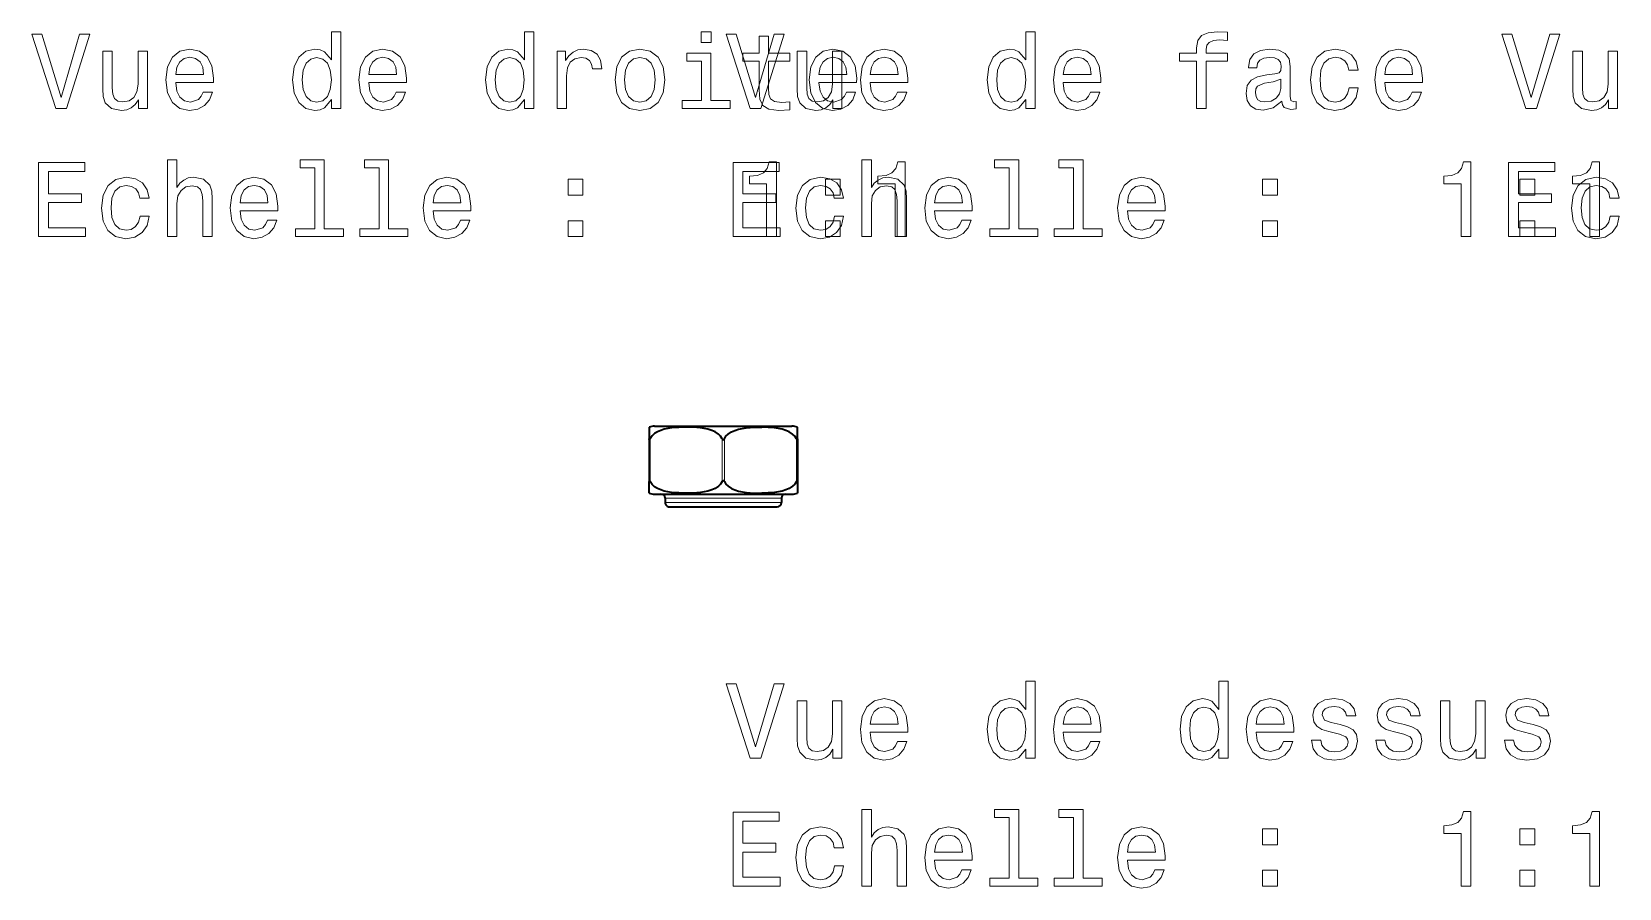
# Model space of a CAD drawing. Extents: x 560 to 713, y 368 to 459.
# Drawn here: x 561.9 to 636.8, y 367.8 to 408.2 of the extents above; entities that cross this region are included whole.
import ezdxf

# ---------------------------------------------------------------- set-up
doc = ezdxf.new("R2010")
doc.units = 0

msp = doc.modelspace()

# ---------------------------------------------------------------- linework, layer by layer
at = {"color": 7, "lineweight": 35, "ltscale": 0.013631}
for p, q in [((591, 389.581), (591, 389.035)), ((598, 389.035), (598, 389.581)), ((591, 386.466), (591, 387.012)), ((598, 387.012), (598, 386.466))]:
    msp.add_line(p, q, dxfattribs=at)
at = {"color": 7, "lineweight": 35, "ltscale": 0.050592}
for p, q in [((591, 389.035), (591, 387.012)), ((598, 389.035), (598, 387.012))]:
    msp.add_line(p, q, dxfattribs=at)
at = {"color": 7, "lineweight": 13, "ltscale": 0.050592}
for p, q in [((591.05, 389.035), (591.05, 387.012)), ((594.45, 389.035), (594.45, 387.012)), ((594.55, 389.035), (594.55, 387.012)), ((597.95, 389.035), (597.95, 387.012))]:
    msp.add_line(p, q, dxfattribs=at)
at = {"color": 7, "lineweight": 35, "ltscale": 0.123199}
for p, q in [((591.259, 389.624), (596.187, 389.624)), ((591.259, 386.424), (596.187, 386.424))]:
    msp.add_line(p, q, dxfattribs=at)
at = {"color": 7, "lineweight": 35, "ltscale": 0.038873}
for p, q in [((596.187, 389.624), (597.741, 389.624)), ((596.187, 386.424), (597.741, 386.424))]:
    msp.add_line(p, q, dxfattribs=at)
at = {"color": 7, "lineweight": 13, "ltscale": 0.035677}
for p, q in [((591.759, 386.224), (593.186, 386.224)), ((591.759, 386.024), (593.186, 386.024))]:
    msp.add_line(p, q, dxfattribs=at)
at = {"color": 7, "lineweight": 35, "ltscale": 0.005}
for p, q in [((591.759, 386.224), (591.759, 386.024)), ((597.241, 386.224), (597.241, 386.024))]:
    msp.add_line(p, q, dxfattribs=at)
at = {"color": 7, "lineweight": 13, "ltscale": 0.101393}
for p, q in [((593.186, 386.224), (597.241, 386.224)), ((593.186, 386.024), (597.241, 386.024))]:
    msp.add_line(p, q, dxfattribs=at)
at = {"color": 7, "lineweight": 35, "ltscale": 0.033075}
msp.add_line((591.959, 385.824), (593.282, 385.824), dxfattribs=at)
at = {"color": 7, "lineweight": 35, "ltscale": 0.093997}
msp.add_line((593.282, 385.824), (597.041, 385.824), dxfattribs=at)
at = {"color": 7, "lineweight": 13}
for points in [[(564.119, 408.122), (563.242, 405.142), (562.339, 408.122), (561.86, 408.122), (562.989, 404.617), (563.494, 404.617), (564.598, 408.122)], [(576.006, 405.036), (576.006, 404.617), (576.45, 404.617), (576.45, 408.238), (576.011, 408.238), (576.011, 406.912), (575.673, 407.295), (575.466, 407.386), (575.229, 407.421), (574.801, 407.321), (574.468, 407.038), (574.251, 406.584), (574.175, 405.974), (574.251, 405.364), (574.468, 404.905), (574.801, 404.617), (575.229, 404.522), (575.466, 404.557), (575.678, 404.648)], [(585.114, 405.036), (585.114, 404.617), (585.558, 404.617), (585.558, 408.238), (585.119, 408.238), (585.119, 406.912), (584.781, 407.295), (584.574, 407.386), (584.337, 407.421), (583.909, 407.321), (583.576, 407.038), (583.359, 406.584), (583.283, 405.974), (583.359, 405.364), (583.576, 404.905), (583.909, 404.617), (584.337, 404.522), (584.574, 404.557), (584.786, 404.648)], [(593.93, 408.238), (593.461, 408.238), (593.461, 407.734), (593.93, 407.734)], [(596.896, 408.122), (596.018, 405.142), (595.115, 408.122), (594.636, 408.122), (595.766, 404.617), (596.27, 404.617), (597.375, 408.122)], [(596.189, 406.857), (596.189, 405.5), (596.219, 405.061), (596.36, 404.759), (596.643, 404.582), (597.122, 404.522), (597.646, 404.547), (597.646, 404.93), (597.263, 404.9), (596.915, 404.94), (596.729, 405.066), (596.648, 405.278), (596.633, 405.576), (596.633, 406.857), (597.646, 406.857), (597.646, 407.235), (596.633, 407.235), (596.633, 408.027), (596.189, 408.027), (596.189, 407.235), (595.422, 407.235), (595.422, 406.857)], [(608.782, 405.036), (608.782, 404.617), (609.226, 404.617), (609.226, 408.238), (608.787, 408.238), (608.787, 406.912), (608.45, 407.295), (608.243, 407.386), (608.006, 407.421), (607.577, 407.321), (607.244, 407.038), (607.027, 406.584), (606.952, 405.974), (607.027, 405.364), (607.244, 404.905), (607.577, 404.617), (608.006, 404.522), (608.243, 404.557), (608.455, 404.648)], [(616.841, 406.857), (616.841, 404.617), (617.285, 404.617), (617.285, 406.857), (618.294, 406.857), (618.294, 407.235), (617.285, 407.235), (617.285, 407.401), (617.321, 407.603), (617.437, 407.739), (617.633, 407.82), (617.916, 407.85), (618.294, 407.83), (618.294, 408.213), (617.815, 408.238), (617.381, 408.193), (617.079, 408.057), (616.897, 407.82), (616.841, 407.482), (616.841, 407.235), (616.03, 407.235), (616.03, 406.857)], [(633.507, 408.122), (632.63, 405.142), (631.727, 408.122), (631.248, 408.122), (632.377, 404.617), (632.882, 404.617), (633.986, 408.122)], [(567.322, 407.326), (566.878, 407.326), (566.878, 405.762), (566.827, 405.399), (566.681, 405.137), (566.454, 404.975), (566.157, 404.925), (565.92, 404.965), (565.768, 405.086), (565.682, 405.293), (565.662, 405.586), (565.662, 407.326), (565.219, 407.326), (565.219, 405.545), (565.234, 405.187), (565.329, 404.89), (565.622, 404.617), (566.091, 404.522), (566.343, 404.557), (566.56, 404.648), (566.747, 404.804), (566.898, 405.031), (566.898, 404.617), (567.322, 404.617)], [(568.658, 405.843), (570.433, 405.843), (570.438, 406.05), (570.358, 406.63), (570.136, 407.063), (569.783, 407.326), (569.314, 407.421), (568.855, 407.321), (568.502, 407.038), (568.275, 406.579), (568.194, 405.974), (568.27, 405.354), (568.497, 404.9), (568.845, 404.617), (569.299, 404.522), (569.692, 404.587), (570.015, 404.759), (570.252, 405.031), (570.388, 405.394), (569.949, 405.394), (569.858, 405.192), (569.727, 405.041), (569.354, 404.92), (569.067, 404.975), (568.85, 405.152), (568.708, 405.439), (568.658, 405.828)], [(568.658, 406.216), (568.714, 406.564), (568.85, 406.821), (569.056, 406.978), (569.329, 407.033), (569.596, 406.978), (569.803, 406.821), (569.929, 406.564), (569.974, 406.216)], [(575.305, 407.023), (575.597, 406.952), (575.819, 406.756), (575.951, 406.428), (576.001, 405.974), (575.951, 405.515), (575.819, 405.187), (575.597, 404.986), (575.305, 404.92), (575.028, 404.986), (574.816, 405.187), (574.675, 405.52), (574.629, 405.974), (574.675, 406.423), (574.816, 406.751), (575.028, 406.952)], [(577.766, 405.843), (579.541, 405.843), (579.546, 406.05), (579.466, 406.63), (579.244, 407.063), (578.891, 407.326), (578.422, 407.421), (577.963, 407.321), (577.61, 407.038), (577.383, 406.579), (577.302, 405.974), (577.378, 405.354), (577.605, 404.9), (577.953, 404.617), (578.407, 404.522), (578.8, 404.587), (579.123, 404.759), (579.36, 405.031), (579.496, 405.394), (579.057, 405.394), (578.966, 405.192), (578.835, 405.041), (578.462, 404.92), (578.175, 404.975), (577.958, 405.152), (577.817, 405.439), (577.766, 405.828)], [(577.766, 406.216), (577.822, 406.564), (577.958, 406.821), (578.164, 406.978), (578.437, 407.033), (578.704, 406.978), (578.911, 406.821), (579.037, 406.564), (579.082, 406.216)], [(584.413, 407.023), (584.706, 406.952), (584.927, 406.756), (585.059, 406.428), (585.109, 405.974), (585.059, 405.515), (584.927, 405.187), (584.706, 404.986), (584.413, 404.92), (584.136, 404.986), (583.924, 405.187), (583.783, 405.52), (583.737, 405.974), (583.783, 406.423), (583.924, 406.751), (584.136, 406.952)], [(586.652, 404.617), (587.096, 404.617), (587.096, 406.166), (587.141, 406.539), (587.278, 406.806), (587.5, 406.968), (587.797, 407.023), (588.019, 406.988), (588.185, 406.887), (588.286, 406.715), (588.322, 406.483), (588.77, 406.483), (588.71, 406.892), (588.543, 407.184), (588.266, 407.361), (587.888, 407.421), (587.631, 407.381), (587.409, 407.28), (587.212, 407.109), (587.056, 406.877), (587.056, 407.326), (586.652, 407.326)], [(589.391, 405.969), (589.471, 405.354), (589.703, 404.9), (590.072, 404.617), (590.566, 404.522), (591.055, 404.617), (591.423, 404.895), (591.655, 405.349), (591.741, 405.969), (591.655, 406.584), (591.423, 407.043), (591.055, 407.321), (590.566, 407.421), (590.072, 407.321), (589.703, 407.038), (589.471, 406.584)], [(589.845, 405.974), (589.89, 406.428), (590.031, 406.756), (590.258, 406.957), (590.566, 407.028), (590.868, 406.957), (591.095, 406.761), (591.237, 406.428), (591.287, 405.974), (591.237, 405.515), (591.095, 405.182), (590.868, 404.98), (590.566, 404.915), (590.258, 404.98), (590.031, 405.182), (589.89, 405.515)], [(593.914, 404.991), (593.914, 407.235), (592.775, 407.235), (592.775, 406.857), (593.471, 406.857), (593.471, 404.991), (592.563, 404.991), (592.563, 404.617), (594.832, 404.617), (594.832, 404.991)], [(600.098, 407.326), (599.654, 407.326), (599.654, 405.762), (599.604, 405.399), (599.458, 405.137), (599.231, 404.975), (598.933, 404.925), (598.696, 404.965), (598.545, 405.086), (598.459, 405.293), (598.439, 405.586), (598.439, 407.326), (597.995, 407.326), (597.995, 405.545), (598.01, 405.187), (598.106, 404.89), (598.398, 404.617), (598.867, 404.522), (599.12, 404.557), (599.336, 404.648), (599.523, 404.804), (599.674, 405.031), (599.674, 404.617), (600.098, 404.617)], [(599.018, 405.843), (600.793, 405.843), (600.799, 406.05), (600.718, 406.63), (600.496, 407.063), (600.143, 407.326), (599.674, 407.421), (599.215, 407.321), (598.862, 407.038), (598.635, 406.579), (598.554, 405.974), (598.63, 405.354), (598.857, 404.9), (599.205, 404.617), (599.659, 404.522), (600.052, 404.587), (600.375, 404.759), (600.612, 405.031), (600.748, 405.394), (600.309, 405.394), (600.219, 405.192), (600.087, 405.041), (599.714, 404.92), (599.427, 404.975), (599.21, 405.152), (599.069, 405.439), (599.018, 405.828)], [(599.018, 406.216), (599.074, 406.564), (599.21, 406.821), (599.417, 406.978), (599.689, 407.033), (599.956, 406.978), (600.163, 406.821), (600.289, 406.564), (600.335, 406.216)], [(601.434, 405.843), (603.21, 405.843), (603.215, 406.05), (603.134, 406.63), (602.912, 407.063), (602.559, 407.326), (602.09, 407.421), (601.631, 407.321), (601.278, 407.038), (601.051, 406.579), (600.97, 405.974), (601.046, 405.354), (601.273, 404.9), (601.621, 404.617), (602.075, 404.522), (602.468, 404.587), (602.791, 404.759), (603.028, 405.031), (603.164, 405.394), (602.726, 405.394), (602.635, 405.192), (602.504, 405.041), (602.13, 404.92), (601.843, 404.975), (601.626, 405.152), (601.485, 405.439), (601.434, 405.828)], [(601.434, 406.216), (601.49, 406.564), (601.626, 406.821), (601.833, 406.978), (602.105, 407.033), (602.372, 406.978), (602.579, 406.821), (602.705, 406.564), (602.751, 406.216)], [(608.081, 407.023), (608.374, 406.952), (608.596, 406.756), (608.727, 406.428), (608.777, 405.974), (608.727, 405.515), (608.596, 405.187), (608.374, 404.986), (608.081, 404.92), (607.804, 404.986), (607.592, 405.187), (607.451, 405.52), (607.406, 405.974), (607.451, 406.423), (607.592, 406.751), (607.804, 406.952)], [(610.542, 405.843), (612.318, 405.843), (612.323, 406.05), (612.242, 406.63), (612.02, 407.063), (611.667, 407.326), (611.198, 407.421), (610.739, 407.321), (610.386, 407.038), (610.159, 406.579), (610.079, 405.974), (610.154, 405.354), (610.381, 404.9), (610.729, 404.617), (611.183, 404.522), (611.576, 404.587), (611.899, 404.759), (612.136, 405.031), (612.272, 405.394), (611.834, 405.394), (611.743, 405.192), (611.612, 405.041), (611.238, 404.92), (610.951, 404.975), (610.734, 405.152), (610.593, 405.439), (610.542, 405.828)], [(610.542, 406.216), (610.598, 406.564), (610.734, 406.821), (610.941, 406.978), (611.213, 407.033), (611.481, 406.978), (611.687, 406.821), (611.813, 406.564), (611.859, 406.216)], [(620.871, 404.97), (620.871, 404.955), (620.896, 404.784), (620.972, 404.663), (621.29, 404.567), (621.537, 404.607), (621.537, 404.95), (621.431, 404.935), (621.29, 405.001), (621.264, 405.202), (621.264, 406.604), (621.204, 406.962), (621.027, 407.215), (620.72, 407.366), (620.286, 407.421), (619.862, 407.361), (619.55, 407.189), (619.353, 406.922), (619.287, 406.569), (619.287, 406.539), (619.686, 406.539), (619.721, 406.751), (619.832, 406.902), (620.014, 406.993), (620.271, 407.028), (620.518, 407.003), (620.695, 406.927), (620.8, 406.796), (620.836, 406.615), (620.816, 406.403), (620.735, 406.297), (620.533, 406.246), (620.155, 406.206), (619.721, 406.115), (619.414, 405.954), (619.232, 405.702), (619.177, 405.328), (619.227, 404.996), (619.383, 404.749), (619.635, 404.592), (619.983, 404.537), (620.452, 404.643)], [(624.023, 406.428), (624.462, 406.428), (624.371, 406.831), (624.154, 407.149), (623.816, 407.346), (623.378, 407.421), (622.893, 407.321), (622.525, 407.038), (622.293, 406.579), (622.213, 405.964), (622.288, 405.354), (622.515, 404.9), (622.873, 404.617), (623.362, 404.522), (623.796, 404.597), (624.134, 404.809), (624.366, 405.142), (624.467, 405.586), (624.043, 405.586), (623.968, 405.303), (623.826, 405.091), (623.625, 404.96), (623.378, 404.92), (623.07, 404.986), (622.848, 405.187), (622.712, 405.515), (622.666, 405.979), (622.712, 406.433), (622.853, 406.761), (623.08, 406.962), (623.378, 407.033), (623.64, 406.988), (623.836, 406.872), (623.968, 406.68)], [(625.723, 405.843), (627.498, 405.843), (627.503, 406.05), (627.422, 406.63), (627.2, 407.063), (626.847, 407.326), (626.378, 407.421), (625.919, 407.321), (625.566, 407.038), (625.339, 406.579), (625.259, 405.974), (625.334, 405.354), (625.561, 404.9), (625.909, 404.617), (626.363, 404.522), (626.756, 404.587), (627.079, 404.759), (627.316, 405.031), (627.452, 405.394), (627.014, 405.394), (626.923, 405.192), (626.792, 405.041), (626.419, 404.92), (626.131, 404.975), (625.914, 405.152), (625.773, 405.439), (625.723, 405.828)], [(625.723, 406.216), (625.778, 406.564), (625.914, 406.821), (626.121, 406.978), (626.393, 407.033), (626.661, 406.978), (626.867, 406.821), (626.994, 406.564), (627.039, 406.216)], [(636.709, 407.326), (636.266, 407.326), (636.266, 405.762), (636.215, 405.399), (636.069, 405.137), (635.842, 404.975), (635.544, 404.925), (635.307, 404.965), (635.156, 405.086), (635.07, 405.293), (635.05, 405.586), (635.05, 407.326), (634.606, 407.326), (634.606, 405.545), (634.622, 405.187), (634.717, 404.89), (635.01, 404.617), (635.479, 404.522), (635.731, 404.557), (635.948, 404.648), (636.135, 404.804), (636.286, 405.031), (636.286, 404.617), (636.709, 404.617)], [(620.821, 405.566), (620.76, 405.303), (620.599, 405.102), (620.357, 404.97), (620.059, 404.925), (619.867, 404.95), (619.731, 405.031), (619.646, 405.172), (619.62, 405.369), (619.641, 405.545), (619.721, 405.671), (620.044, 405.813), (620.452, 405.873), (620.821, 405.994)], [(562.182, 398.571), (564.402, 398.571), (564.402, 398.994), (562.646, 398.994), (562.646, 400.179), (564.21, 400.179), (564.21, 400.598), (562.646, 400.598), (562.646, 401.647), (564.361, 401.647), (564.361, 402.071), (562.182, 402.071)], [(568.27, 398.571), (568.714, 398.571), (568.714, 400.134), (568.759, 400.492), (568.905, 400.754), (569.132, 400.916), (569.435, 400.976), (569.677, 400.926), (569.828, 400.79), (569.904, 400.563), (569.929, 400.26), (569.929, 398.571), (570.373, 398.571), (570.373, 400.351), (570.353, 400.709), (570.262, 401.006), (569.964, 401.279), (569.5, 401.375), (569.248, 401.339), (569.031, 401.243), (568.85, 401.092), (568.714, 400.885), (568.714, 402.192), (568.27, 402.192)], [(575.224, 401.818), (575.224, 398.944), (574.311, 398.944), (574.311, 398.571), (576.576, 398.571), (576.576, 398.944), (575.668, 398.944), (575.668, 402.192), (574.528, 402.192), (574.528, 401.818)], [(578.26, 401.818), (578.26, 398.944), (577.347, 398.944), (577.347, 398.571), (579.612, 398.571), (579.612, 398.944), (578.704, 398.944), (578.704, 402.192), (577.564, 402.192), (577.564, 401.818)], [(594.959, 398.571), (597.178, 398.571), (597.178, 398.994), (595.423, 398.994), (595.423, 400.179), (596.986, 400.179), (596.986, 400.598), (595.423, 400.598), (595.423, 401.647), (597.138, 401.647), (597.138, 402.071), (594.959, 402.071)], [(596.547, 398.571), (597.006, 398.571), (597.006, 402.096), (596.663, 402.096), (596.572, 401.788), (596.391, 401.581), (596.113, 401.46), (595.73, 401.42), (595.73, 401.062), (596.547, 401.062)], [(601.046, 398.571), (601.49, 398.571), (601.49, 400.134), (601.535, 400.492), (601.682, 400.754), (601.909, 400.916), (602.211, 400.976), (602.453, 400.926), (602.604, 400.79), (602.68, 400.563), (602.705, 400.26), (602.705, 398.571), (603.149, 398.571), (603.149, 400.351), (603.129, 400.709), (603.038, 401.006), (602.741, 401.279), (602.277, 401.375), (602.024, 401.339), (601.808, 401.243), (601.626, 401.092), (601.49, 400.885), (601.49, 402.192), (601.046, 402.192)], [(602.619, 398.571), (603.078, 398.571), (603.078, 402.096), (602.735, 402.096), (602.644, 401.788), (602.463, 401.581), (602.185, 401.46), (601.802, 401.42), (601.802, 401.062), (602.619, 401.062)], [(608.001, 401.818), (608.001, 398.944), (607.088, 398.944), (607.088, 398.571), (609.352, 398.571), (609.352, 398.944), (608.445, 398.944), (608.445, 402.192), (607.305, 402.192), (607.305, 401.818)], [(611.037, 401.818), (611.037, 398.944), (610.124, 398.944), (610.124, 398.571), (612.388, 398.571), (612.388, 398.944), (611.481, 398.944), (611.481, 402.192), (610.341, 402.192), (610.341, 401.818)], [(629.323, 398.571), (629.782, 398.571), (629.782, 402.096), (629.439, 402.096), (629.349, 401.788), (629.167, 401.581), (628.89, 401.46), (628.506, 401.42), (628.506, 401.062), (629.323, 401.062)], [(631.57, 398.571), (633.789, 398.571), (633.789, 398.994), (632.034, 398.994), (632.034, 400.179), (633.598, 400.179), (633.598, 400.598), (632.034, 400.598), (632.034, 401.647), (633.749, 401.647), (633.749, 402.071), (631.57, 402.071)], [(635.396, 398.571), (635.854, 398.571), (635.854, 402.096), (635.512, 402.096), (635.421, 401.788), (635.239, 401.581), (634.962, 401.46), (634.579, 401.42), (634.579, 401.062), (635.396, 401.062)], [(566.958, 400.381), (567.397, 400.381), (567.306, 400.785), (567.09, 401.102), (566.752, 401.299), (566.313, 401.375), (565.829, 401.274), (565.461, 400.991), (565.229, 400.532), (565.148, 399.917), (565.224, 399.307), (565.451, 398.853), (565.809, 398.571), (566.298, 398.475), (566.732, 398.55), (567.069, 398.762), (567.301, 399.095), (567.402, 399.539), (566.979, 399.539), (566.903, 399.256), (566.762, 399.045), (566.56, 398.913), (566.313, 398.873), (566.005, 398.939), (565.783, 399.14), (565.647, 399.468), (565.602, 399.932), (565.647, 400.386), (565.788, 400.714), (566.015, 400.916), (566.313, 400.986), (566.575, 400.941), (566.772, 400.825), (566.903, 400.633)], [(571.694, 399.796), (573.469, 399.796), (573.474, 400.003), (573.394, 400.583), (573.172, 401.017), (572.819, 401.279), (572.35, 401.375), (571.891, 401.274), (571.538, 400.991), (571.311, 400.532), (571.23, 399.927), (571.306, 399.307), (571.533, 398.853), (571.881, 398.571), (572.335, 398.475), (572.728, 398.54), (573.051, 398.712), (573.288, 398.984), (573.424, 399.347), (572.985, 399.347), (572.894, 399.145), (572.763, 398.994), (572.39, 398.873), (572.103, 398.929), (571.886, 399.105), (571.744, 399.393), (571.694, 399.781)], [(571.694, 400.169), (571.75, 400.517), (571.886, 400.774), (572.092, 400.931), (572.365, 400.986), (572.632, 400.931), (572.839, 400.774), (572.965, 400.517), (573.01, 400.169)], [(580.802, 399.796), (582.577, 399.796), (582.582, 400.003), (582.502, 400.583), (582.28, 401.017), (581.927, 401.279), (581.458, 401.375), (580.999, 401.274), (580.646, 400.991), (580.419, 400.532), (580.338, 399.927), (580.414, 399.307), (580.641, 398.853), (580.989, 398.571), (581.443, 398.475), (581.836, 398.54), (582.159, 398.712), (582.396, 398.984), (582.532, 399.347), (582.093, 399.347), (582.002, 399.145), (581.871, 398.994), (581.498, 398.873), (581.211, 398.929), (580.994, 399.105), (580.853, 399.393), (580.802, 399.781)], [(580.802, 400.169), (580.858, 400.517), (580.994, 400.774), (581.201, 400.931), (581.473, 400.986), (581.74, 400.931), (581.947, 400.774), (582.073, 400.517), (582.118, 400.169)], [(587.182, 400.527), (587.878, 400.527), (587.878, 401.279), (587.182, 401.279)], [(599.735, 400.381), (600.174, 400.381), (600.083, 400.785), (599.866, 401.102), (599.528, 401.299), (599.089, 401.375), (598.605, 401.274), (598.237, 400.991), (598.005, 400.532), (597.924, 399.917), (598, 399.307), (598.227, 398.853), (598.585, 398.571), (599.074, 398.475), (599.508, 398.55), (599.846, 398.762), (600.078, 399.095), (600.179, 399.539), (599.755, 399.539), (599.679, 399.256), (599.538, 399.045), (599.336, 398.913), (599.089, 398.873), (598.782, 398.939), (598.56, 399.14), (598.424, 399.468), (598.378, 399.932), (598.424, 400.386), (598.565, 400.714), (598.792, 400.916), (599.089, 400.986), (599.352, 400.941), (599.548, 400.825), (599.679, 400.633)], [(599.326, 400.527), (600.022, 400.527), (600.022, 401.279), (599.326, 401.279)], [(604.47, 399.796), (606.246, 399.796), (606.251, 400.003), (606.17, 400.583), (605.948, 401.017), (605.595, 401.279), (605.126, 401.375), (604.667, 401.274), (604.314, 400.991), (604.087, 400.532), (604.006, 399.927), (604.082, 399.307), (604.309, 398.853), (604.657, 398.571), (605.111, 398.475), (605.504, 398.54), (605.827, 398.712), (606.064, 398.984), (606.2, 399.347), (605.762, 399.347), (605.671, 399.145), (605.54, 398.994), (605.166, 398.873), (604.879, 398.929), (604.662, 399.105), (604.521, 399.393), (604.47, 399.781)], [(604.47, 400.169), (604.526, 400.517), (604.662, 400.774), (604.869, 400.931), (605.141, 400.986), (605.409, 400.931), (605.615, 400.774), (605.741, 400.517), (605.787, 400.169)], [(613.579, 399.796), (615.354, 399.796), (615.359, 400.003), (615.278, 400.583), (615.056, 401.017), (614.703, 401.279), (614.234, 401.375), (613.775, 401.274), (613.422, 400.991), (613.195, 400.532), (613.115, 399.927), (613.19, 399.307), (613.417, 398.853), (613.765, 398.571), (614.219, 398.475), (614.612, 398.54), (614.935, 398.712), (615.172, 398.984), (615.308, 399.347), (614.87, 399.347), (614.779, 399.145), (614.648, 398.994), (614.274, 398.873), (613.987, 398.929), (613.77, 399.105), (613.629, 399.393), (613.579, 399.781)], [(613.579, 400.169), (613.634, 400.517), (613.77, 400.774), (613.977, 400.931), (614.249, 400.986), (614.517, 400.931), (614.723, 400.774), (614.849, 400.517), (614.895, 400.169)], [(619.958, 400.527), (620.654, 400.527), (620.654, 401.279), (619.958, 401.279)], [(632.102, 400.527), (632.798, 400.527), (632.798, 401.279), (632.102, 401.279)], [(636.346, 400.381), (636.785, 400.381), (636.694, 400.785), (636.477, 401.102), (636.14, 401.299), (635.701, 401.375), (635.217, 401.274), (634.849, 400.991), (634.617, 400.532), (634.536, 399.917), (634.612, 399.307), (634.838, 398.853), (635.197, 398.571), (635.686, 398.475), (636.119, 398.55), (636.457, 398.762), (636.689, 399.095), (636.79, 399.539), (636.367, 399.539), (636.291, 399.256), (636.15, 399.045), (635.948, 398.913), (635.701, 398.873), (635.393, 398.939), (635.171, 399.14), (635.035, 399.468), (634.99, 399.932), (635.035, 400.386), (635.176, 400.714), (635.403, 400.916), (635.701, 400.986), (635.963, 400.941), (636.16, 400.825), (636.291, 400.633)], [(587.182, 398.571), (587.878, 398.571), (587.878, 399.322), (587.182, 399.322)], [(599.326, 398.571), (600.022, 398.571), (600.022, 399.322), (599.326, 399.322)], [(619.958, 398.571), (620.654, 398.571), (620.654, 399.322), (619.958, 399.322)], [(632.102, 398.571), (632.798, 398.571), (632.798, 399.322), (632.102, 399.322)], [(596.896, 377.472), (596.018, 374.491), (595.115, 377.472), (594.636, 377.472), (595.766, 373.967), (596.27, 373.967), (597.375, 377.472)], [(608.782, 374.386), (608.782, 373.967), (609.226, 373.967), (609.226, 377.588), (608.787, 377.588), (608.787, 376.262), (608.45, 376.645), (608.243, 376.736), (608.006, 376.771), (607.577, 376.67), (607.244, 376.388), (607.027, 375.934), (606.952, 375.324), (607.027, 374.713), (607.244, 374.254), (607.577, 373.967), (608.006, 373.871), (608.243, 373.906), (608.455, 373.997)], [(617.891, 374.386), (617.891, 373.967), (618.334, 373.967), (618.334, 377.588), (617.896, 377.588), (617.896, 376.262), (617.558, 376.645), (617.351, 376.736), (617.114, 376.771), (616.685, 376.67), (616.352, 376.388), (616.135, 375.934), (616.06, 375.324), (616.135, 374.713), (616.352, 374.254), (616.685, 373.967), (617.114, 373.871), (617.351, 373.906), (617.563, 373.997)], [(600.098, 376.675), (599.654, 376.675), (599.654, 375.112), (599.604, 374.749), (599.458, 374.486), (599.231, 374.325), (598.933, 374.275), (598.696, 374.315), (598.545, 374.436), (598.459, 374.643), (598.439, 374.935), (598.439, 376.675), (597.995, 376.675), (597.995, 374.895), (598.01, 374.537), (598.106, 374.239), (598.398, 373.967), (598.867, 373.871), (599.12, 373.906), (599.336, 373.997), (599.523, 374.154), (599.674, 374.38), (599.674, 373.967), (600.098, 373.967)], [(601.434, 375.192), (603.21, 375.192), (603.215, 375.399), (603.134, 375.979), (602.912, 376.413), (602.559, 376.675), (602.09, 376.771), (601.631, 376.67), (601.278, 376.388), (601.051, 375.929), (600.97, 375.324), (601.046, 374.703), (601.273, 374.249), (601.621, 373.967), (602.075, 373.871), (602.468, 373.937), (602.791, 374.108), (603.028, 374.38), (603.164, 374.744), (602.726, 374.744), (602.635, 374.542), (602.504, 374.391), (602.13, 374.27), (601.843, 374.325), (601.626, 374.502), (601.485, 374.789), (601.434, 375.177)], [(601.434, 375.566), (601.49, 375.914), (601.626, 376.171), (601.833, 376.327), (602.105, 376.383), (602.372, 376.327), (602.579, 376.171), (602.705, 375.914), (602.751, 375.566)], [(608.081, 376.373), (608.374, 376.302), (608.596, 376.105), (608.727, 375.777), (608.777, 375.324), (608.727, 374.865), (608.596, 374.537), (608.374, 374.335), (608.081, 374.27), (607.804, 374.335), (607.592, 374.537), (607.451, 374.87), (607.406, 375.324), (607.451, 375.772), (607.592, 376.1), (607.804, 376.302)], [(610.542, 375.192), (612.318, 375.192), (612.323, 375.399), (612.242, 375.979), (612.02, 376.413), (611.667, 376.675), (611.198, 376.771), (610.739, 376.67), (610.386, 376.388), (610.159, 375.929), (610.079, 375.324), (610.154, 374.703), (610.381, 374.249), (610.729, 373.967), (611.183, 373.871), (611.576, 373.937), (611.899, 374.108), (612.136, 374.38), (612.272, 374.744), (611.834, 374.744), (611.743, 374.542), (611.612, 374.391), (611.238, 374.27), (610.951, 374.325), (610.734, 374.502), (610.593, 374.789), (610.542, 375.177)], [(610.542, 375.566), (610.598, 375.914), (610.734, 376.171), (610.941, 376.327), (611.213, 376.383), (611.481, 376.327), (611.687, 376.171), (611.813, 375.914), (611.859, 375.566)], [(617.189, 376.373), (617.482, 376.302), (617.704, 376.105), (617.835, 375.777), (617.885, 375.324), (617.835, 374.865), (617.704, 374.537), (617.482, 374.335), (617.189, 374.27), (616.912, 374.335), (616.7, 374.537), (616.559, 374.87), (616.514, 375.324), (616.559, 375.772), (616.7, 376.1), (616.912, 376.302)], [(619.651, 375.192), (621.426, 375.192), (621.431, 375.399), (621.35, 375.979), (621.128, 376.413), (620.775, 376.675), (620.306, 376.771), (619.847, 376.67), (619.494, 376.388), (619.267, 375.929), (619.187, 375.324), (619.262, 374.703), (619.489, 374.249), (619.837, 373.967), (620.291, 373.871), (620.684, 373.937), (621.007, 374.108), (621.244, 374.38), (621.38, 374.744), (620.942, 374.744), (620.851, 374.542), (620.72, 374.391), (620.347, 374.27), (620.059, 374.325), (619.842, 374.502), (619.701, 374.789), (619.651, 375.177)], [(619.651, 375.566), (619.706, 375.914), (619.842, 376.171), (620.049, 376.327), (620.321, 376.383), (620.589, 376.327), (620.795, 376.171), (620.921, 375.914), (620.967, 375.566)], [(623.625, 375.545), (623.196, 375.646), (622.878, 375.762), (622.772, 375.999), (622.803, 376.166), (622.909, 376.287), (623.08, 376.362), (623.327, 376.393), (623.564, 376.362), (623.751, 376.272), (623.872, 376.136), (623.922, 375.954), (624.356, 375.954), (624.356, 375.964), (624.28, 376.292), (624.073, 376.549), (623.751, 376.71), (623.327, 376.771), (622.898, 376.71), (622.586, 376.544), (622.389, 376.297), (622.329, 375.984), (622.374, 375.682), (622.515, 375.47), (622.747, 375.319), (623.085, 375.213), (623.579, 375.092), (623.882, 374.966), (623.963, 374.865), (623.993, 374.713), (623.947, 374.527), (623.826, 374.386), (623.63, 374.295), (623.367, 374.264), (623.09, 374.295), (622.888, 374.401), (622.752, 374.572), (622.697, 374.809), (622.268, 374.809), (622.339, 374.406), (622.545, 374.113), (622.873, 373.937), (623.327, 373.871), (623.801, 373.937), (624.149, 374.113), (624.361, 374.396), (624.437, 374.764), (624.381, 375.082), (624.225, 375.298), (623.968, 375.44)], [(626.661, 375.545), (626.232, 375.646), (625.914, 375.762), (625.808, 375.999), (625.839, 376.166), (625.945, 376.287), (626.116, 376.362), (626.363, 376.393), (626.6, 376.362), (626.787, 376.272), (626.908, 376.136), (626.958, 375.954), (627.392, 375.954), (627.392, 375.964), (627.316, 376.292), (627.109, 376.549), (626.787, 376.71), (626.363, 376.771), (625.934, 376.71), (625.622, 376.544), (625.425, 376.297), (625.365, 375.984), (625.41, 375.682), (625.551, 375.47), (625.783, 375.319), (626.121, 375.213), (626.615, 375.092), (626.918, 374.966), (626.999, 374.865), (627.029, 374.713), (626.983, 374.527), (626.862, 374.386), (626.666, 374.295), (626.403, 374.264), (626.126, 374.295), (625.924, 374.401), (625.788, 374.572), (625.733, 374.809), (625.304, 374.809), (625.375, 374.406), (625.581, 374.113), (625.909, 373.937), (626.363, 373.871), (626.837, 373.937), (627.185, 374.113), (627.397, 374.396), (627.473, 374.764), (627.417, 375.082), (627.261, 375.298), (627.004, 375.44)], [(630.458, 376.675), (630.014, 376.675), (630.014, 375.112), (629.964, 374.749), (629.818, 374.486), (629.591, 374.325), (629.293, 374.275), (629.056, 374.315), (628.905, 374.436), (628.819, 374.643), (628.799, 374.935), (628.799, 376.675), (628.355, 376.675), (628.355, 374.895), (628.37, 374.537), (628.466, 374.239), (628.759, 373.967), (629.228, 373.871), (629.48, 373.906), (629.697, 373.997), (629.883, 374.154), (630.035, 374.38), (630.035, 373.967), (630.458, 373.967)], [(632.733, 375.545), (632.304, 375.646), (631.986, 375.762), (631.88, 375.999), (631.911, 376.166), (632.017, 376.287), (632.188, 376.362), (632.435, 376.393), (632.672, 376.362), (632.859, 376.272), (632.98, 376.136), (633.03, 375.954), (633.464, 375.954), (633.464, 375.964), (633.388, 376.292), (633.182, 376.549), (632.859, 376.71), (632.435, 376.771), (632.006, 376.71), (631.694, 376.544), (631.497, 376.297), (631.437, 375.984), (631.482, 375.682), (631.623, 375.47), (631.855, 375.319), (632.193, 375.213), (632.687, 375.092), (632.99, 374.966), (633.071, 374.865), (633.101, 374.713), (633.055, 374.527), (632.934, 374.386), (632.738, 374.295), (632.476, 374.264), (632.198, 374.295), (631.996, 374.401), (631.86, 374.572), (631.805, 374.809), (631.376, 374.809), (631.447, 374.406), (631.653, 374.113), (631.981, 373.937), (632.435, 373.871), (632.909, 373.937), (633.257, 374.113), (633.469, 374.396), (633.545, 374.764), (633.489, 375.082), (633.333, 375.298), (633.076, 375.44)], [(594.959, 367.92), (597.178, 367.92), (597.178, 368.344), (595.423, 368.344), (595.423, 369.529), (596.986, 369.529), (596.986, 369.947), (595.423, 369.947), (595.423, 370.996), (597.138, 370.996), (597.138, 371.42), (594.959, 371.42)], [(601.046, 367.92), (601.49, 367.92), (601.49, 369.484), (601.535, 369.842), (601.682, 370.104), (601.909, 370.265), (602.211, 370.326), (602.453, 370.275), (602.604, 370.139), (602.68, 369.912), (602.705, 369.61), (602.705, 367.92), (603.149, 367.92), (603.149, 369.7), (603.129, 370.058), (603.038, 370.356), (602.741, 370.628), (602.277, 370.724), (602.024, 370.689), (601.808, 370.593), (601.626, 370.442), (601.49, 370.235), (601.49, 371.541), (601.046, 371.541)], [(608.001, 371.168), (608.001, 368.293), (607.088, 368.293), (607.088, 367.92), (609.352, 367.92), (609.352, 368.293), (608.445, 368.293), (608.445, 371.541), (607.305, 371.541), (607.305, 371.168)], [(611.037, 371.168), (611.037, 368.293), (610.124, 368.293), (610.124, 367.92), (612.388, 367.92), (612.388, 368.293), (611.481, 368.293), (611.481, 371.541), (610.341, 371.541), (610.341, 371.168)], [(629.323, 367.92), (629.782, 367.92), (629.782, 371.445), (629.439, 371.445), (629.349, 371.138), (629.167, 370.931), (628.89, 370.81), (628.506, 370.77), (628.506, 370.411), (629.323, 370.411)], [(635.396, 367.92), (635.854, 367.92), (635.854, 371.445), (635.512, 371.445), (635.421, 371.138), (635.239, 370.931), (634.962, 370.81), (634.579, 370.77), (634.579, 370.411), (635.396, 370.411)], [(599.735, 369.731), (600.174, 369.731), (600.083, 370.134), (599.866, 370.452), (599.528, 370.648), (599.089, 370.724), (598.605, 370.623), (598.237, 370.341), (598.005, 369.882), (597.924, 369.267), (598, 368.656), (598.227, 368.203), (598.585, 367.92), (599.074, 367.824), (599.508, 367.9), (599.846, 368.112), (600.078, 368.445), (600.179, 368.888), (599.755, 368.888), (599.679, 368.606), (599.538, 368.394), (599.336, 368.263), (599.089, 368.223), (598.782, 368.288), (598.56, 368.49), (598.424, 368.818), (598.378, 369.282), (598.424, 369.736), (598.565, 370.063), (598.792, 370.265), (599.089, 370.336), (599.352, 370.29), (599.548, 370.174), (599.679, 369.983)], [(604.47, 369.146), (606.246, 369.146), (606.251, 369.352), (606.17, 369.932), (605.948, 370.366), (605.595, 370.628), (605.126, 370.724), (604.667, 370.623), (604.314, 370.341), (604.087, 369.882), (604.006, 369.277), (604.082, 368.656), (604.309, 368.203), (604.657, 367.92), (605.111, 367.824), (605.504, 367.89), (605.827, 368.061), (606.064, 368.334), (606.2, 368.697), (605.762, 368.697), (605.671, 368.495), (605.54, 368.344), (605.166, 368.223), (604.879, 368.278), (604.662, 368.455), (604.521, 368.742), (604.47, 369.13)], [(604.47, 369.519), (604.526, 369.867), (604.662, 370.124), (604.869, 370.28), (605.141, 370.336), (605.409, 370.28), (605.615, 370.124), (605.741, 369.867), (605.787, 369.519)], [(613.579, 369.146), (615.354, 369.146), (615.359, 369.352), (615.278, 369.932), (615.056, 370.366), (614.703, 370.628), (614.234, 370.724), (613.775, 370.623), (613.422, 370.341), (613.195, 369.882), (613.115, 369.277), (613.19, 368.656), (613.417, 368.203), (613.765, 367.92), (614.219, 367.824), (614.612, 367.89), (614.935, 368.061), (615.172, 368.334), (615.308, 368.697), (614.87, 368.697), (614.779, 368.495), (614.648, 368.344), (614.274, 368.223), (613.987, 368.278), (613.77, 368.455), (613.629, 368.742), (613.579, 369.13)], [(613.579, 369.519), (613.634, 369.867), (613.77, 370.124), (613.977, 370.28), (614.249, 370.336), (614.517, 370.28), (614.723, 370.124), (614.849, 369.867), (614.895, 369.519)], [(619.958, 369.877), (620.654, 369.877), (620.654, 370.628), (619.958, 370.628)], [(632.102, 369.877), (632.798, 369.877), (632.798, 370.628), (632.102, 370.628)], [(619.958, 367.92), (620.654, 367.92), (620.654, 368.672), (619.958, 368.672)], [(632.102, 367.92), (632.798, 367.92), (632.798, 368.672), (632.102, 368.672)]]:
    msp.add_lwpolyline(points, close=True, dxfattribs=at)
at = {"color": 7, "lineweight": 35}
for points in [[(591.05, 389.035), (591.014, 388.98), (591.003, 389), (591, 389.035)], [(594.45, 389.035), (594.372, 389.155), (594.271, 389.254), (594.117, 389.355), (593.952, 389.428), (593.777, 389.482), (593.42, 389.546), (593.079, 389.573), (592.396, 389.572), (592.054, 389.543), (591.714, 389.48), (591.554, 389.431), (591.399, 389.364), (591.255, 389.274), (591.139, 389.168), (591.05, 389.035)], [(594.45, 389.035), (594.474, 388.997), (594.516, 388.986), (594.55, 389.035)], [(594.55, 389.035), (594.628, 389.155), (594.729, 389.254), (594.883, 389.355), (595.048, 389.428), (595.223, 389.482), (595.58, 389.546), (595.951, 389.575), (596.322, 389.58)], [(597.95, 389.035), (597.872, 389.155), (597.771, 389.254), (597.617, 389.355), (597.452, 389.428), (597.277, 389.482), (596.92, 389.546), (596.621, 389.571), (596.322, 389.58)], [(597.95, 389.035), (597.986, 388.98), (597.997, 389), (598, 389.035)], [(591.05, 387.012), (591.014, 387.067), (591.003, 387.047), (591, 387.012)], [(594.45, 387.012), (594.372, 386.892), (594.271, 386.794), (594.117, 386.692), (593.952, 386.619), (593.777, 386.565), (593.42, 386.501), (593.079, 386.474), (592.396, 386.475), (592.054, 386.504), (591.714, 386.567), (591.554, 386.617), (591.399, 386.684), (591.255, 386.773), (591.139, 386.879), (591.05, 387.012)], [(594.45, 387.012), (594.474, 387.051), (594.516, 387.061), (594.55, 387.012)], [(594.55, 387.012), (594.628, 386.892), (594.729, 386.794), (594.883, 386.692), (595.048, 386.619), (595.223, 386.565), (595.58, 386.501), (595.951, 386.473), (596.322, 386.467)], [(597.95, 387.012), (597.872, 386.892), (597.771, 386.794), (597.617, 386.692), (597.452, 386.619), (597.277, 386.565), (596.92, 386.501), (596.621, 386.476), (596.322, 386.467)], [(597.95, 387.012), (597.986, 387.067), (597.997, 387.047), (598, 387.012)]]:
    msp.add_lwpolyline(points, dxfattribs=at)
for centre, radius, start, end in [((591.259, 388.821), 0.802, 90.0359, 108.83899), ((597.741, 388.821), 0.802, 71.16101, 89.9641), ((591.259, 387.226), 0.802, 251.16101, 269.9641), ((591.559, 386.224), 0.2, 360, 90), ((591.959, 386.024), 0.2, 179.99999, 270), ((597.041, 386.024), 0.2, 270, 360), ((597.441, 386.224), 0.2, 90, 179.99999), ((597.741, 387.226), 0.802, 270.0359, 288.83899)]:
    msp.add_arc(centre, radius, start, end, dxfattribs=at)

doc.saveas('drawing.dxf')
